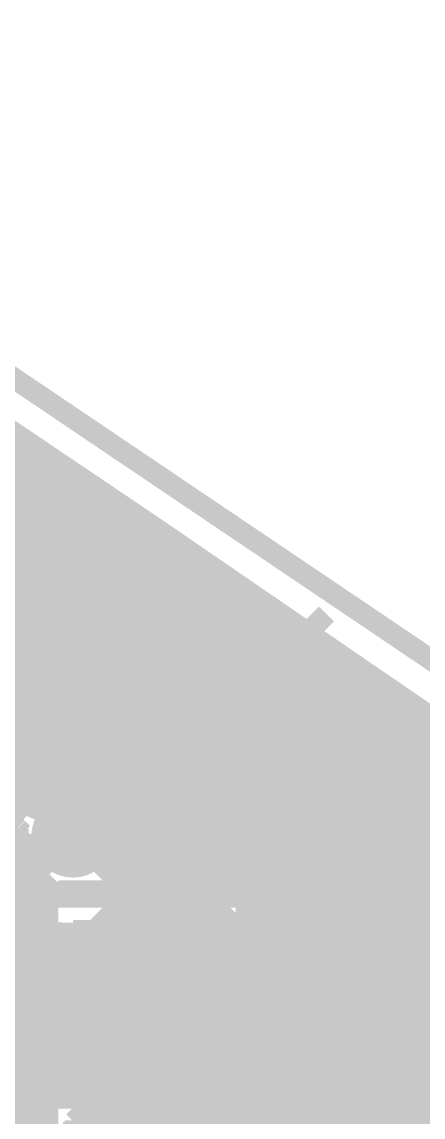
# Model space of a CAD drawing. Extents: x -72 to 72, y -47 to 50.
# Drawn here: x 32.41 to 37.23, y 18.21 to 31.37 of the extents above; entities that cross this region are included whole.
import ezdxf

# ---------------------------------------------------------------- set-up
doc = ezdxf.new("R2010")
doc.units = 0
doc.header["$MEASUREMENT"] = 0
doc.layers.get('0').update_dxf_attribs({"linetype": 'CONTINUOUS'})
for name, color, linetype in [('22-303-0_BOT', 7, 'CONTINUOUS'), ('22-303-0_DRD', 7, 'CONTINUOUS'), ('22-303-0_GND', 6, 'CONTINUOUS'), ('22-303-0_IN1', 4, 'CONTINUOUS'), ('22-303-0_IN2', 3, 'CONTINUOUS'), ('22-303-0_PWR', 5, 'CONTINUOUS'), ('22-303-0_SMB', 10, 'CONTINUOUS'), ('22-303-0_SPB', 9, 'CONTINUOUS'), ('22-303-0_SSB', 11, 'CONTINUOUS'), ('22-303-0_SST', 13, 'CONTINUOUS'), ('22-303-0_TOP', 8, 'CONTINUOUS'), ('THRUHOLE_TAP', 7, 'CONTINUOUS')]:
    doc.layers.add(name, color=color, linetype=linetype)

# ---------------------------------------------------------------- blocks, each defined once
blk = doc.blocks.new('RECTANGLE_2')
blk.add_solid([(0.63627, 0.51308), (0.63627, -0.51308), (-0.63627, 0.51308), (-0.63627, -0.51308)])
blk = doc.blocks.new('ROUND_44')
at = {"const_width": 0.29972}
blk.add_lwpolyline([(-0.14986, 0, 1), (0.14986, 0, 1)], format="xyb", close=True, dxfattribs=at)
blk = doc.blocks.new('ROUND_48')
at = {"const_width": 0.29972}
blk.add_lwpolyline([(-0.14986, 0, 1), (0.14986, 0, 1)], format="xyb", close=True, dxfattribs=at)
blk = doc.blocks.new('RECTANGLE_57')
blk.add_solid([(0.635, 0.508), (0.635, -0.508), (-0.635, 0.508), (-0.635, -0.508)])
blk = doc.blocks.new('ROUND_82')
at = {"const_width": 0.50038}
blk.add_lwpolyline([(-0.25019, 0, 1), (0.25019, 0, 1)], format="xyb", close=True, dxfattribs=at)
blk = doc.blocks.new('ROUND_83')
at = {"const_width": 0.50038}
blk.add_lwpolyline([(-0.25019, 0, 1), (0.25019, 0, 1)], format="xyb", close=True, dxfattribs=at)
blk = doc.blocks.new('ROUND_53')
at = {"const_width": 0.29972}
blk.add_lwpolyline([(-0.14986, 0, 1), (0.14986, 0, 1)], format="xyb", close=True, dxfattribs=at)
blk = doc.blocks.new('ROUND_95')
at = {"const_width": 0.10033}
blk.add_lwpolyline([(-0.050164, 0, 1), (0.050164, 0, 1)], format="xyb", close=True, dxfattribs=at)

msp = doc.modelspace()

# ---------------------------------------------------------------- linework, layer by layer
at = {"layer": '22-303-0_BOT'}
for points, const_width in [([(33.02, 21.59), (32.639, 21.971), (32.639, 24.257), (27.94, 28.956), (24.003, 28.956)], 0.2032), ([(33.274, 25.527), (33.274, 23.114)], 0.254), ([(33.274, 25.527), (36.957, 23.114), (36.957, 21.463), (34.925, 21.463)], 0.254), ([(33.39084, 25.4508), (33.274, 25.4508)], 0.254), ([(33.3756, 25.46096), (33.3756, 23.0124)], 0.254), ([(33.6042, 25.3111), (33.6042, 22.7838)], 0.254), ([(33.73882, 25.2222), (33.274, 25.2222)], 0.254), ([(33.8328, 25.16124), (33.8328, 22.5552)], 0.254), ([(34.0868, 24.9936), (33.274, 24.9936)], 0.254), ([(34.0614, 25.01138), (34.0614, 22.3266)], 0.254), ([(34.43732, 24.765), (33.274, 24.765)], 0.254), ([(34.29, 24.86152), (34.29, 22.098)], 0.254), ([(34.5186, 24.71166), (34.5186, 21.8694)], 0.254), ([(34.7853, 24.5364), (33.274, 24.5364)], 0.254), ([(34.7472, 24.5618), (34.7472, 21.6408)], 0.254), ([(34.9758, 24.41194), (34.9758, 21.463)], 0.254), ([(35.13328, 24.3078), (33.274, 24.3078)], 0.254), ([(35.2044, 24.26208), (35.2044, 21.463)], 0.254), ([(35.433, 24.11222), (35.433, 21.463)], 0.254), ([(35.4838, 24.0792), (33.274, 24.0792)], 0.254), ([(35.6616, 23.96236), (35.6616, 21.463)], 0.254), ([(35.83178, 23.8506), (33.274, 23.8506)], 0.254), ([(35.8902, 23.8125), (35.8902, 21.463)], 0.254), ([(36.1823, 23.622), (33.274, 23.622)], 0.254), ([(36.1188, 23.66264), (36.1188, 21.463)], 0.254), ([(36.3474, 23.51278), (36.3474, 21.463)], 0.254), ([(36.53028, 23.3934), (33.274, 23.3934)], 0.254), ([(36.576, 23.36292), (36.576, 21.463)], 0.254), ([(36.8046, 23.21306), (36.8046, 21.463)], 0.254), ([(36.87826, 23.1648), (33.274, 23.1648)], 0.254), ([(33.274, 23.114), (34.925, 21.463)], 0.254), ([(36.957, 22.9362), (33.4518, 22.9362)], 0.254), ([(36.957, 22.7076), (33.6804, 22.7076)], 0.254), ([(36.957, 22.479), (33.909, 22.479)], 0.254), ([(36.957, 22.2504), (34.1376, 22.2504)], 0.254), ([(43.688, 11.557), (42.291, 11.557), (42.164, 11.684), (42.164, 17.653), (38.862, 20.955), (32.893, 20.955), (32.385, 20.447), (30.861, 20.447), (29.083, 22.225), (28.194, 22.225), (27.686, 21.717), (27.686, 20.32), (27.24404, 19.87804), (27.24404, 15.48892)], 0.2032), ([(36.957, 22.0218), (34.3662, 22.0218)], 0.254), ([(36.957, 21.7932), (34.5948, 21.7932)], 0.254), ([(32.35452, 21.6789), (32.41548, 21.61794)], 0.254), ([(32.3596, 21.67636), (32.3596, 20.99564)], 0.254), ([(32.41548, 21.61794), (32.41484, 21.59)], 0.254), ([(32.41548, 21.5646), (31.21152, 21.5646)], 0.254), ([(36.957, 21.5646), (34.8234, 21.5646)], 0.254), ([(32.47136, 21.336), (31.15564, 21.336)], 0.254), ([(32.47136, 21.1074), (30.97022, 21.1074)], 0.254), ([(32.56026, 21.1963), (32.21736, 20.8534)], 0.254), ([(34.59734, 20.5486), (34.59734, 19.4564)], 0.254), ([(36.46678, 20.5486), (34.59734, 20.5486)], 0.254), ([(34.6456, 20.5486), (34.6456, 19.4564)], 0.254), ([(34.8742, 20.5486), (34.8742, 19.8628)], 0.254), ([(35.1028, 20.5486), (35.1028, 19.8628)], 0.254), ([(35.3314, 20.5486), (35.3314, 19.8628)], 0.254), ([(35.56, 20.5486), (35.56, 19.8628)], 0.254), ([(35.7886, 20.5486), (35.7886, 19.8628)], 0.254), ([(36.0172, 20.5486), (36.0172, 19.8628)], 0.254), ([(36.2458, 20.5486), (36.2458, 20.22094)], 0.254), ([(36.33978, 20.4216), (34.59734, 20.4216)], 0.254), ([(32.71266, 20.20062), (32.67202, 20.15998)], 0.254), ([(32.71266, 20.20062), (32.71266, 19.4564)], 0.254), ([(36.23818, 20.193), (34.59734, 20.193)], 0.254), ([(31.75, 19.7612), (32.7152, 19.7612), (33.02, 20.066), (33.655, 20.066)], 0.2032), ([(32.5374, 20.07108), (32.5374, 19.4564)], 0.254), ([(32.5882, 20.09394), (32.5882, 19.4564)], 0.254), ([(32.71266, 20.066), (33.655, 20.066)], 0.254), ([(34.59734, 20.066), (33.655, 20.066)], 0.254), ([(36.83, 20.066), (37.973, 20.066)], 0.2032), ([(32.71266, 19.9644), (32.5374, 19.9644)], 0.254), ([(36.2331, 19.9644), (34.59734, 19.9644)], 0.254), ([(36.2458, 19.91106), (36.2458, 19.8628)], 0.254), ([(32.5374, 19.7612), (31.75, 19.7612)], 0.254), ([(34.7472, 19.8628), (34.7472, 19.4564)], 0.254), ([(36.26104, 19.8628), (34.7472, 19.8628)], 0.254), ([(32.71266, 19.7358), (32.5374, 19.7358)], 0.254), ([(34.7472, 19.7358), (34.59734, 19.7358)], 0.254), ([(32.71266, 19.5072), (32.5374, 19.5072)], 0.254), ([(34.7472, 19.5072), (34.59734, 19.5072)], 0.254), ([(36.6268, 19.49704), (36.6268, 18.2372)], 0.254), ([(37.0332, 19.49704), (37.0332, 19.2532)], 0.254), ([(32.71266, 19.4564), (32.5374, 19.4564)], 0.254), ([(34.7472, 19.4564), (34.59734, 19.4564)], 0.254), ([(36.703, 19.47418), (36.703, 15.57782)], 0.254), ([(36.9316, 19.4691), (36.9316, 15.66164)], 0.254), ([(37.0332, 19.2786), (36.6268, 19.2786)], 0.254), ([(38.71976, 19.2532), (37.0332, 19.2532)], 0.254), ([(37.1602, 19.2532), (37.1602, 18.8468)], 0.254), ([(35.687, 19.05), (31.115, 19.05), (30.988, 18.923), (30.988, 16.256), (31.75, 15.494), (31.75, 14.87424)], 0.2032), ([(38.56736, 19.05), (36.6268, 19.05)], 0.254), ([(37.0332, 18.8468), (37.0332, 17.2212)], 0.254), ([(38.51402, 18.8468), (37.0332, 18.8468)], 0.254), ([(37.0332, 18.8214), (36.6268, 18.8214)], 0.254), ([(34.7472, 18.6436), (34.59734, 18.6436)], 0.254), ([(34.59734, 18.6436), (34.59734, 17.21612)], 0.254), ([(34.7472, 18.5928), (34.59734, 18.5928)], 0.254), ([(34.6456, 18.6436), (34.6456, 16.48968)], 0.254), ([(34.7472, 18.6436), (34.7472, 18.2372)], 0.254), ([(37.0332, 18.5928), (36.6268, 18.5928)], 0.254), ([(34.7472, 18.3642), (34.59734, 18.3642)], 0.254), ([(37.0332, 18.3642), (36.6268, 18.3642)], 0.254), ([(36.6268, 18.2372), (34.7472, 18.2372)], 0.254), ([(34.8742, 18.2372), (34.8742, 16.15694)], 0.254), ([(35.1028, 18.2372), (35.1028, 15.4178)], 0.254), ([(35.3314, 18.2372), (35.3314, 15.4178)], 0.254), ([(35.56, 18.2372), (35.56, 15.4178)], 0.254), ([(35.7886, 18.2372), (35.7886, 15.4178)], 0.254), ([(36.0172, 18.2372), (36.0172, 15.4178)], 0.254), ([(36.2458, 18.2372), (36.2458, 15.4178)], 0.254), ([(36.4744, 18.2372), (36.4744, 15.47368)], 0.254), ([(37.0332, 18.1356), (34.59734, 18.1356)], 0.254)]:
    msp.add_lwpolyline(points, dxfattribs=dict(at, const_width=const_width))
at = {"layer": '22-303-0_BOT', "const_width": 0.254}
for points in [[(32.2326, 21.971, 0.1989124), (32.35163, 21.68363)], [(32.2326, 21.971, 0.1989124), (32.35163, 21.68363)], [(32.41548, 21.59, 0.1789165), (32.56083, 21.19679)], [(36.46678, 20.5486, 0.2356241), (36.22599, 20.066)], [(32.5374, 20.07108, 0.1003946), (32.67183, 20.16017)], [(32.5374, 20.07108, 0.1003946), (32.67183, 20.16017)], [(36.22548, 20.066, 0.0859673), (36.2607, 19.86268)], [(36.6268, 19.49704, 0.0859668), (36.83, 19.46184)], [(36.83, 19.46148, 0.0859665), (37.03332, 19.4967)]]:
    msp.add_lwpolyline(points, format="xyb", dxfattribs=at)
at = {"layer": '22-303-0_DRD', "const_width": 0.254}
for points in [[(24.88184, 32.10052), (45.28058, 18.34134)], [(34.798, 24.638), (33.528, 23.368)], [(34.798, 23.368), (33.528, 24.638)], [(34.798, 24.638), (33.528, 23.368)], [(34.798, 23.368), (33.528, 24.638)], [(34.798, 24.638), (33.528, 23.368)], [(34.798, 23.368), (33.528, 24.638)], [(34.798, 24.638), (33.528, 23.368)], [(34.798, 23.368), (33.528, 24.638)], [(36.068, 24.257), (34.798, 22.987)], [(36.068, 22.987), (34.798, 24.257)], [(35.179, 23.876), (33.909, 22.606)], [(35.179, 22.606), (33.909, 23.876)], [(34.417, 23.622), (33.147, 22.352)], [(34.417, 22.352), (33.147, 23.622)], [(36.068, 23.241), (34.798, 21.971)], [(36.068, 21.971), (34.798, 23.241)], [(37.084, 23.241), (35.814, 21.971)], [(37.084, 21.971), (35.814, 23.241)], [(35.179, 22.987), (33.909, 21.717)], [(35.179, 21.717), (33.909, 22.987)], [(36.068, 22.352), (34.798, 21.082)], [(36.068, 21.082), (34.798, 22.352)], [(37.084, 22.352), (35.814, 21.082)], [(37.084, 21.082), (35.814, 22.352)], [(33.655, 22.225), (32.385, 20.955)], [(33.655, 20.955), (32.385, 22.225)], [(37.465, 20.701), (36.195, 19.431)], [(37.465, 19.431), (36.195, 20.701)]]:
    msp.add_lwpolyline(points, dxfattribs=at)
at = {"layer": '22-303-0_GND', "const_width": 0.254}
msp.add_lwpolyline([(24.88184, 32.10052), (45.28058, 18.34134)], dxfattribs=at)
at = {"layer": '22-303-0_IN1'}
for points, const_width in [([(34.163, 24.003), (31.877, 25.654), (22.86, 32.004), (22.86, 37.211), (20.447, 39.624), (17.653, 39.624), (13.081, 44.196), (10.16, 44.196)], 1.27), ([(28.575, 28.956), (34.036, 25.273)], 0.254), ([(32.34182, 26.416), (28.65882, 26.416)], 0.254), ([(32.4612, 26.33472), (32.4612, 22.86)], 0.254), ([(32.67964, 26.1874), (28.55468, 26.1874)], 0.254), ([(32.6898, 26.17978), (32.6898, 22.86)], 0.254), ([(33.01746, 25.9588), (28.55214, 25.9588)], 0.254), ([(32.9184, 26.02738), (32.9184, 22.86)], 0.254), ([(33.147, 25.87244), (33.147, 22.86)], 0.254), ([(33.35782, 25.7302), (28.82646, 25.7302)], 0.254), ([(33.3756, 25.7175), (33.3756, 22.7584)], 0.254), ([(33.6042, 25.56256), (33.6042, 22.5298)], 0.254), ([(33.69564, 25.5016), (28.91536, 25.5016)], 0.254), ([(33.8328, 25.41016), (33.8328, 22.3012)], 0.254), ([(34.036, 25.273), (28.91282, 25.273)], 0.254), ([(34.036, 25.273), (45.339, 17.526)], 0.254), ([(34.0614, 25.25522), (34.0614, 22.0726)], 0.254), ([(34.36874, 25.0444), (28.80868, 25.0444)], 0.254), ([(34.29, 25.09774), (34.29, 21.844)], 0.254), ([(34.5186, 24.9428), (34.5186, 21.6154)], 0.254), ([(34.70148, 24.8158), (28.47594, 24.8158)], 0.254), ([(34.7472, 24.78532), (34.7472, 21.3868)], 0.254), ([(34.9758, 24.62784), (34.9758, 21.1582)], 0.254), ([(35.03676, 24.5872), (27.23896, 24.5872)], 0.254), ([(34.163, 24.003), (41.783, 18.796), (43.561, 17.018), (60.452, 17.018), (60.79236, 16.6878), (60.79236, 15.19936)], 1.27), ([(34.163, 24.003), (41.783, 18.796), (43.561, 17.018), (60.452, 17.018), (60.79236, 16.6878), (60.79236, 15.19936)], 1.27), ([(35.3695, 24.3586), (27.27452, 24.3586)], 0.254), ([(35.2044, 24.4729), (35.2044, 20.9296)], 0.254), ([(35.433, 24.31542), (35.433, 20.828)], 0.254), ([(35.70224, 24.13), (27.49804, 24.13)], 0.254), ([(35.6616, 24.15794), (35.6616, 20.828)], 0.254), ([(35.8902, 24.00046), (35.8902, 20.828)], 0.254), ([(36.03752, 23.9014), (29.24048, 23.9014)], 0.254), ([(36.1188, 23.84552), (36.1188, 20.828)], 0.254), ([(36.37026, 23.6728), (29.4767, 23.6728)], 0.254), ([(36.3474, 23.68804), (36.3474, 20.828)], 0.254), ([(36.703, 23.4442), (30.12694, 23.4442)], 0.254), ([(36.576, 23.53056), (36.576, 20.828)], 0.254), ([(36.8046, 23.37562), (36.8046, 20.828)], 0.254), ([(37.03828, 23.2156), (30.45968, 23.2156)], 0.254), ([(37.0332, 23.21814), (37.0332, 20.828)], 0.254), ([(37.2618, 23.06066), (37.2618, 20.70608)], 0.254), ([(37.37102, 22.987), (30.56382, 22.987)], 0.254), ([(33.274, 22.86), (30.57652, 22.86)], 0.254), ([(33.274, 22.86), (35.306, 20.828)], 0.254), ([(37.70376, 22.7584), (33.3756, 22.7584)], 0.254), ([(38.03904, 22.5298), (33.6042, 22.5298)], 0.254), ([(38.37178, 22.3012), (33.8328, 22.3012)], 0.254), ([(29.083, 11.303), (29.083, 20.955), (30.353, 22.225), (33.274, 22.225), (35.433, 20.066), (36.83, 20.066)], 0.2032), ([(38.70452, 22.0726), (34.0614, 22.0726)], 0.254), ([(39.0398, 21.844), (34.29, 21.844)], 0.254), ([(39.37254, 21.6154), (34.5186, 21.6154)], 0.254), ([(33.782, 14.986), (32.512, 16.256), (32.512, 21.082), (33.02, 21.59)], 0.2032), ([(39.70528, 21.3868), (34.7472, 21.3868)], 0.254), ([(40.03802, 21.1582), (34.9758, 21.1582)], 0.254), ([(40.3733, 20.9296), (35.2044, 20.9296)], 0.254), ([(37.084, 20.828), (35.306, 20.828)], 0.254), ([(37.084, 20.828), (39.16172, 19.39798)], 0.254), ([(40.70604, 20.701), (37.26942, 20.701)], 0.254)]:
    msp.add_lwpolyline(points, dxfattribs=dict(at, const_width=const_width))
at = {"layer": '22-303-0_IN2'}
for points, const_width in [([(23.114, 31.75), (33.89122, 24.54402)], 0.254), ([(32.3596, 25.56764), (32.3596, 21.93544)], 0.254), ([(32.53486, 25.4508), (28.92298, 25.4508)], 0.254), ([(32.5882, 25.41524), (32.5882, 22.01164)], 0.254), ([(32.87776, 25.2222), (28.89758, 25.2222)], 0.254), ([(32.8168, 25.26284), (32.8168, 22.15896)], 0.254), ([(33.0454, 25.11044), (33.0454, 22.19452)], 0.254), ([(33.21812, 24.9936), (28.76804, 24.9936)], 0.254), ([(33.274, 24.95804), (33.274, 23.31466)], 0.254), ([(33.56102, 24.765), (27.1399, 24.765)], 0.254), ([(33.5026, 24.8031), (33.5026, 23.52294)], 0.254), ([(33.7312, 24.6507), (33.7312, 24.42464)], 0.254), ([(33.87852, 24.5364), (27.2542, 24.5364)], 0.254), ([(33.63976, 24.3078), (27.26944, 24.3078)], 0.254), ([(33.56356, 24.0792), (27.1907, 24.0792)], 0.254), ([(33.5788, 23.8506), (26.95448, 23.8506)], 0.254), ([(33.6931, 23.622), (24.5364, 23.622)], 0.254), ([(33.33496, 23.3934), (30.25648, 23.3934)], 0.254), ([(33.20288, 23.1648), (31.13024, 23.1648)], 0.254), ([(31.1531, 23.14194), (32.46374, 21.82876)], 0.254), ([(33.18002, 22.9362), (31.35884, 22.9362)], 0.254), ([(29.972, 22.86), (30.861, 22.86), (32.893, 20.828), (37.084, 20.828), (39.116, 18.796)], 0.2032), ([(33.24606, 22.7076), (31.58744, 22.7076)], 0.254), ([(33.274, 22.65934), (33.274, 22.13864)], 0.254), ([(30.69336, 22.4536), (32.60598, 20.54098)], 0.254), ([(33.45434, 22.479), (31.81604, 22.479)], 0.254), ([(33.5026, 22.45106), (33.5026, 21.95322)], 0.254), ([(33.7312, 22.38502), (33.7312, 21.2344)], 0.254), ([(33.94202, 22.4028), (33.93988, 22.352)], 0.254), ([(37.03066, 22.44344), (45.339, 16.891)], 0.254), ([(33.9471, 22.2504), (32.04464, 22.2504)], 0.254), ([(37.32276, 22.2504), (36.93668, 22.2504)], 0.254), ([(37.1602, 22.35962), (37.1602, 21.22678)], 0.254), ([(33.9598, 22.19706), (33.9598, 21.2344)], 0.254), ([(36.9316, 22.24278), (36.9316, 22.08022)], 0.254), ([(32.59582, 22.0218), (32.27324, 22.0218)], 0.254), ([(34.036, 22.0218), (33.44164, 22.0218)], 0.254), ([(37.66312, 22.0218), (36.9697, 22.0218)], 0.254), ([(34.1884, 21.86178), (34.1884, 21.2344)], 0.254), ([(34.31286, 21.7932), (33.58896, 21.7932)], 0.254), ([(34.417, 21.76018), (34.417, 21.2344)], 0.254), ([(34.6456, 21.7551), (34.6456, 21.2344)], 0.254), ([(34.83356, 21.7932), (34.77514, 21.7932)], 0.254), ([(38.00602, 21.7932), (37.04844, 21.7932)], 0.254), ([(34.8488, 21.5646), (33.62452, 21.5646)], 0.254), ([(34.8742, 21.48586), (34.8742, 21.2344)], 0.254), ([(38.34892, 21.5646), (37.0332, 21.5646)], 0.254), ([(34.9631, 21.336), (33.56864, 21.336)], 0.254), ([(38.68928, 21.336), (36.9189, 21.336)], 0.254), ([(36.9316, 21.35378), (36.9316, 21.2344)], 0.254), ([(35.06978, 21.2344), (33.50768, 21.2344)], 0.254), ([(37.084, 21.2344), (36.81222, 21.2344)], 0.254), ([(32.3596, 20.78736), (32.3596, 18.4404)], 0.254), ([(32.49676, 20.6502), (28.92298, 20.6502)], 0.254), ([(32.5882, 20.55876), (32.5882, 18.4404)], 0.254), ([(32.893, 20.4216), (28.85694, 20.4216)], 0.254), ([(32.8168, 20.42922), (32.8168, 18.4404)], 0.254), ([(36.33978, 20.4216), (32.893, 20.4216)], 0.254), ([(33.0454, 20.4216), (33.0454, 18.4404)], 0.254), ([(33.274, 20.4216), (33.274, 18.4404)], 0.254), ([(33.5026, 20.4216), (33.5026, 18.4404)], 0.254), ([(33.7312, 20.4216), (33.7312, 18.4404)], 0.254), ([(33.9598, 20.4216), (33.9598, 18.4404)], 0.254), ([(34.1884, 20.4216), (34.1884, 18.4404)], 0.254), ([(34.417, 20.4216), (34.417, 18.4404)], 0.254), ([(34.6456, 20.4216), (34.6456, 18.4404)], 0.254), ([(34.8742, 20.4216), (34.8742, 18.4404)], 0.254), ([(35.1028, 20.4216), (35.1028, 18.4404)], 0.254), ([(35.3314, 20.4216), (35.3314, 18.4404)], 0.254), ([(35.56, 20.4216), (35.56, 18.4404)], 0.254), ([(35.7886, 20.4216), (35.7886, 18.4404)], 0.254), ([(36.0172, 20.4216), (36.0172, 18.4404)], 0.254), ([(36.2458, 20.4216), (36.2458, 20.22094)], 0.254), ([(36.23818, 20.193), (28.64866, 20.193)], 0.254), ([(36.2331, 19.9644), (26.38044, 19.9644)], 0.254), ([(36.2458, 19.91106), (36.2458, 18.4404)], 0.254), ([(36.322, 19.7358), (26.15184, 19.7358)], 0.254), ([(37.60216, 19.7358), (37.33546, 19.7358)], 0.254), ([(36.59886, 19.5072), (25.92324, 19.5072)], 0.254), ([(36.4744, 19.57578), (36.4744, 18.4404)], 0.254), ([(37.83076, 19.5072), (37.06114, 19.5072)], 0.254), ([(37.1602, 19.558), (37.1602, 18.4404)], 0.254), ([(36.703, 19.47418), (36.703, 18.4404)], 0.254), ([(36.9316, 19.4691), (36.9316, 18.4404)], 0.254), ([(38.05936, 19.2786), (14.1224, 19.2786)], 0.254), ([(38.28796, 19.05), (14.1224, 19.05)], 0.254), ([(38.51148, 18.8214), (14.1224, 18.8214)], 0.254), ([(38.54704, 18.5928), (14.1224, 18.5928)], 0.254), ([(38.62578, 18.4404), (14.1224, 18.4404)], 0.254)]:
    msp.add_lwpolyline(points, dxfattribs=dict(at, const_width=const_width))
at = {"layer": '22-303-0_IN2', "const_width": 0.254}
for points in [[(33.89122, 24.54402, 0.2835734), (33.55848, 24.003)], [(33.55848, 24.003, 0.1911913), (33.72301, 23.58844)], [(33.72358, 23.58898, 0.3861543), (33.17748, 22.987)], [(33.17748, 22.987, 0.4142136), (33.782, 22.38248)], [(33.782, 22.38248, 0.0669378), (33.9417, 22.40395)], [(36.85794, 22.1615, 0.139524), (37.03071, 22.44343)], [(33.93948, 22.352, 0.4142136), (34.544, 21.74748)], [(33.02, 22.19452, 0.2998715), (32.46374, 21.82876)], [(33.62452, 21.59, 0.4142136), (33.02, 22.19452)], [(37.05352, 21.717, 0.2097575), (36.85829, 22.16188)], [(34.544, 21.74748, 0.127872), (34.83844, 21.82403)], [(34.83864, 21.82368, 0.0444282), (34.82914, 21.717)], [(34.82848, 21.717, 0.2356239), (35.06947, 21.23399)], [(36.81222, 21.2344, 0.2356241), (37.05301, 21.717)], [(33.50768, 21.2344, 0.1588241), (33.62356, 21.59)], [(37.37102, 21.11502, 0.1989124), (37.084, 21.23391)], [(32.60598, 20.54098, 0.1989124), (32.893, 20.42209)], [(36.33978, 20.4216, 0.1581908), (36.22439, 20.066)], [(36.22548, 20.066, 0.4142136), (36.83, 19.46148)], [(36.83, 19.46148, 0.3450066), (37.41674, 19.92122)]]:
    msp.add_lwpolyline(points, format="xyb", dxfattribs=at)
at = {"layer": '22-303-0_PWR', "const_width": 0.254}
msp.add_lwpolyline([(24.88184, 32.10052), (45.28058, 18.34134)], dxfattribs=at)
at = {"layer": '22-303-0_SSB', "const_width": 0.1524}
for points in [[(33.37052, 23.51786), (33.37052, 23.04542), (34.04616, 23.28164), (34.04616, 23.40102), (33.03016, 23.40102)], [(35.15614, 22.987), (34.98596, 23.04542), (34.98596, 23.40102), (35.15614, 23.45944), (35.49396, 23.45944), (35.66414, 23.3426), (35.66414, 22.987), (36.00196, 22.987), (36.00196, 23.45944)], [(33.37052, 22.67966), (33.37052, 22.20722), (34.04616, 22.44344), (34.04616, 22.56282), (33.03016, 22.56282)], [(34.98596, 22.62124), (34.98596, 22.38502)], [(34.98596, 22.5044), (36.00196, 22.5044), (35.83178, 22.38502)], [(33.20034, 21.84146), (33.03016, 21.78304), (33.03016, 21.42744), (33.20034, 21.36902), (33.87852, 21.36902), (34.04616, 21.42744), (34.04616, 21.78304), (33.87852, 21.84146)], [(35.32378, 21.6662), (34.98596, 21.90242)], [(35.15614, 21.42744), (34.98596, 21.4884), (34.98596, 21.72462), (35.15614, 21.78304), (35.32378, 21.90242), (35.83178, 21.90242), (36.00196, 21.844), (36.00196, 21.4884), (35.83178, 21.42744), (35.15614, 21.42744)], [(39.116, 21.082), (39.116, 17.018), (34.544, 17.018), (34.544, 18.796), (34.798, 19.05), (34.544, 19.304), (34.544, 21.082), (39.116, 21.082)], [(34.544, 20.828), (34.544, 17.272), (32.766, 17.272), (32.766, 20.828), (34.544, 20.828)], [(30.9245, 17.5895), (30.9245, 20.5105), (32.5628, 20.5105), (32.5628, 17.5895), (30.9245, 17.5895)]]:
    msp.add_lwpolyline(points, dxfattribs=at)
at = {"layer": '22-303-0_SST', "const_width": 0.1524}
for points in [[(31.115, 24.003), (32.385, 24.003), (32.639, 23.749), (32.639, 20.447), (30.861, 20.447), (30.861, 23.749), (31.115, 24.003)], [(30.861, 22.479), (32.639, 22.479)]]:
    msp.add_lwpolyline(points, dxfattribs=at)
at = {"layer": '22-303-0_TOP'}
for points, const_width in [([(23.114, 31.75), (32.8422, 25.24506)], 0.254), ([(32.3596, 25.56764), (32.3596, 24.05888)], 0.254), ([(32.53486, 25.4508), (28.92298, 25.4508)], 0.254), ([(32.5882, 25.41524), (32.5882, 24.05888)], 0.254), ([(33.274, 25.527), (36.957, 23.114)], 0.254), ([(33.274, 25.527), (33.274, 23.114), (35.179, 21.209)], 0.254), ([(33.42894, 25.4254), (33.274, 25.4254)], 0.254), ([(33.3756, 25.46096), (33.3756, 23.0124)], 0.254), ([(33.6042, 25.3111), (33.6042, 22.7838)], 0.254), ([(32.8422, 25.2222), (28.89758, 25.2222)], 0.254), ([(32.8168, 25.26284), (32.8168, 22.15896)], 0.254), ([(32.8422, 25.24506), (32.8422, 23.114)], 0.254), ([(33.77692, 25.1968), (33.274, 25.1968)], 0.254), ([(33.8328, 25.16124), (33.8328, 22.5552)], 0.254), ([(32.8422, 24.9936), (28.76804, 24.9936)], 0.254), ([(34.12744, 24.9682), (33.274, 24.9682)], 0.254), ([(34.0614, 25.01138), (34.0614, 22.3266)], 0.254), ([(32.8422, 24.765), (27.8384, 24.765)], 0.254), ([(34.29, 24.86152), (34.29, 22.098)], 0.254), ([(34.47542, 24.7396), (33.274, 24.7396)], 0.254), ([(34.5186, 24.71166), (34.5186, 21.8694)], 0.254), ([(21.54936, 3.13436), (21.59, 3.13436), (21.59, 3.175), (23.495, 5.08), (23.495, 17.78), (24.384, 18.669), (32.08782, 18.669), (32.08782, 18.542), (32.08782, 15.24), (32.08782, 18.542), (34.163, 20.61718), (34.163, 24.003)], 1.27), ([(32.8422, 24.5364), (27.8384, 24.5364)], 0.254), ([(32.08782, 15.24), (32.08782, 18.542), (34.163, 20.61718), (34.163, 24.003)], 1.27), ([(32.08782, 15.24), (32.08782, 18.542), (34.163, 20.61718), (34.163, 24.003)], 1.27), ([(32.08782, 15.24), (32.08782, 18.542), (34.163, 20.61718), (34.163, 24.003)], 1.27), ([(34.8234, 24.511), (33.274, 24.511)], 0.254), ([(34.7472, 24.5618), (34.7472, 21.6408)], 0.254), ([(34.9758, 24.41194), (34.9758, 21.4122)], 0.254), ([(32.8422, 24.3078), (27.8384, 24.3078)], 0.254), ([(35.17392, 24.2824), (33.274, 24.2824)], 0.254), ([(35.2044, 24.26208), (35.2044, 21.209)], 0.254), ([(35.433, 24.11222), (35.433, 21.209)], 0.254), ([(32.8422, 24.0792), (27.8384, 24.0792)], 0.254), ([(32.69234, 24.05888), (30.80766, 24.05888)], 0.254), ([(32.69234, 24.05888), (32.69234, 22.42312)], 0.254), ([(35.5219, 24.0538), (33.274, 24.0538)], 0.254), ([(35.6616, 23.96236), (35.6616, 21.209)], 0.254), ([(32.8422, 23.8506), (32.69234, 23.8506)], 0.254), ([(35.86988, 23.8252), (33.274, 23.8252)], 0.254), ([(35.8902, 23.8125), (35.8902, 21.209)], 0.254), ([(32.8422, 23.622), (32.69234, 23.622)], 0.254), ([(36.2204, 23.5966), (33.274, 23.5966)], 0.254), ([(36.1188, 23.66264), (36.1188, 21.209)], 0.254), ([(36.3474, 23.51278), (36.3474, 21.209)], 0.254), ([(32.8422, 23.3934), (32.69234, 23.3934)], 0.254), ([(36.56838, 23.368), (33.274, 23.368)], 0.254), ([(36.576, 23.36292), (36.576, 21.209)], 0.254), ([(36.8046, 23.21306), (36.8046, 21.209)], 0.254), ([(32.8422, 23.1648), (32.69234, 23.1648)], 0.254), ([(36.9189, 23.1394), (33.274, 23.1394)], 0.254), ([(36.957, 23.114), (36.957, 21.209)], 0.254), ([(32.8803, 22.9362), (32.69234, 22.9362)], 0.254), ([(36.957, 22.9108), (33.4772, 22.9108)], 0.254), ([(32.9692, 22.8092), (33.2232, 22.55266)], 0.254), ([(33.06826, 22.7076), (32.69234, 22.7076)], 0.254), ([(33.0454, 22.73046), (33.0454, 22.19452)], 0.254), ([(36.957, 22.6822), (33.7058, 22.6822)], 0.254), ([(33.2232, 22.55266), (33.2232, 22.15896)], 0.254), ([(33.2232, 22.55266), (33.2232, 22.15896)], 0.254), ([(33.2232, 22.55266), (33.2232, 22.15896)], 0.254), ([(33.2232, 22.55266), (33.2232, 22.15896)], 0.254), ([(32.69234, 22.42312), (30.80766, 22.42312)], 0.254), ([(32.3596, 22.42312), (32.3596, 22.02688)], 0.254), ([(32.5882, 22.42312), (32.5882, 22.02688)], 0.254), ([(33.2232, 22.479), (32.69234, 22.479)], 0.254), ([(36.957, 22.4536), (33.9344, 22.4536)], 0.254), ([(33.2232, 22.2504), (28.36164, 22.2504)], 0.254), ([(36.957, 22.225), (34.163, 22.225)], 0.254), ([(32.6009, 22.02688), (31.02356, 22.02688)], 0.254), ([(32.59582, 22.0218), (31.02864, 22.0218)], 0.254), ([(36.957, 21.9964), (34.3916, 21.9964)], 0.254), ([(36.957, 21.7678), (34.6202, 21.7678)], 0.254), ([(36.957, 21.5392), (34.8488, 21.5392)], 0.254), ([(36.957, 21.3106), (35.0774, 21.3106)], 0.254), ([(36.957, 21.209), (35.179, 21.209)], 0.254), ([(37.1602, 20.828), (37.1602, 20.57146)], 0.254), ([(39.37508, 20.8788), (37.23386, 20.8788)], 0.254), ([(35.1028, 20.78482), (35.1028, 20.61718)], 0.254), ([(36.957, 20.7772), (35.179, 20.7772)], 0.254), ([(35.3314, 20.7772), (35.3314, 16.4084)], 0.254), ([(35.56, 20.7772), (35.56, 16.4084)], 0.254), ([(35.7886, 20.7772), (35.7886, 16.4084)], 0.254), ([(36.0172, 20.7772), (36.0172, 16.4084)], 0.254), ([(36.2458, 20.7772), (36.2458, 20.22094)], 0.254), ([(36.4744, 20.7772), (36.4744, 20.55368)], 0.254), ([(36.703, 20.7772), (36.703, 20.65782)], 0.254), ([(36.9316, 20.7772), (36.9316, 20.66036)], 0.254), ([(36.67506, 20.6502), (35.1028, 20.6502)], 0.254), ([(35.1028, 20.61718), (35.1028, 16.4084)], 0.254), ([(39.71544, 20.6502), (36.98494, 20.6502)], 0.254), ([(36.33978, 20.4216), (35.08248, 20.4216)], 0.254), ([(40.05834, 20.4216), (37.31768, 20.4216)], 0.254), ([(36.23818, 20.193), (35.0012, 20.193)], 0.254), ([(34.82594, 19.9517), (33.02762, 18.15338)], 0.254), ([(34.82594, 19.9517), (33.02762, 18.15338)], 0.254), ([(34.82594, 19.9517), (33.02762, 18.15338)], 0.254), ([(34.82594, 19.9517), (33.02762, 18.15338)], 0.254), ([(36.2331, 19.9644), (34.83864, 19.9644)], 0.254), ([(34.8742, 20.0025), (34.8742, 16.4084)], 0.254), ([(36.2458, 19.91106), (36.2458, 16.4084)], 0.254), ([(34.6456, 19.77136), (34.6456, 16.48968)], 0.254), ([(36.322, 19.7358), (34.61004, 19.7358)], 0.254), ([(41.0845, 19.7358), (37.33546, 19.7358)], 0.254), ([(36.59886, 19.5072), (34.38144, 19.5072)], 0.254), ([(34.417, 19.54276), (34.417, 16.59382)], 0.254), ([(36.4744, 19.57578), (36.4744, 16.4084)], 0.254), ([(41.42486, 19.5072), (37.06114, 19.5072)], 0.254), ([(37.1602, 19.558), (37.1602, 16.11884)], 0.254), ([(36.703, 19.47418), (36.703, 16.4084)], 0.254), ([(36.9316, 19.4691), (36.9316, 16.33728)], 0.254), ([(38.75278, 19.2786), (34.15284, 19.2786)], 0.254), ([(34.1884, 19.31416), (34.1884, 16.59636)], 0.254), ([(38.56736, 19.05), (33.92424, 19.05)], 0.254), ([(33.9598, 19.08556), (33.9598, 16.50746)], 0.254), ([(33.7312, 18.85696), (33.7312, 16.23314)], 0.254), ([(38.51148, 18.8214), (33.69564, 18.8214)], 0.254), ([(38.54704, 18.5928), (33.46704, 18.5928)], 0.254), ([(33.5026, 18.62836), (33.5026, 15.52194)], 0.254), ([(38.69182, 18.3642), (33.23844, 18.3642)], 0.254), ([(33.274, 18.39976), (33.274, 15.31366)], 0.254), ([(33.0454, 18.17116), (33.0454, 14.7193)], 0.254), ([(33.02762, 18.15338), (33.02762, 15.24)], 0.254), ([(43.47718, 18.1356), (33.02762, 18.1356)], 0.254)]:
    msp.add_lwpolyline(points, dxfattribs=dict(at, const_width=const_width))
at = {"layer": '22-303-0_TOP', "const_width": 0.254}
for points in [[(32.8422, 23.114, 0.1989124), (32.96867, 22.80867)], [(33.02, 22.19452, 0.193521), (32.60151, 22.02625)], [(33.2232, 22.15896, 0.0859668), (33.02, 22.19416)], [(36.957, 20.7772, 0.4142136), (37.3888, 21.209)], [(35.1028, 20.78482, 0.0444655), (35.179, 20.77803)], [(36.83, 20.67052, 0.4142136), (36.22548, 20.066)], [(37.43452, 20.066, 0.4142136), (36.83, 20.67052)], [(34.82594, 19.9517, 0.1994093), (35.10234, 20.61718)], [(34.82594, 19.9517, 0.1994093), (35.10234, 20.61718)], [(36.22548, 20.066, 0.4142136), (36.83, 19.46148)], [(36.83, 19.46148, 0.4142136), (37.43452, 20.066)]]:
    msp.add_lwpolyline(points, format="xyb", dxfattribs=at)

# ---------------------------------------------------------------- block references
at = {"layer": '22-303-0_BOT'}
for name, p in [('ROUND_48', (34.163, 24.003)), ('ROUND_44', (35.433, 23.622)), ('ROUND_44', (34.544, 23.241)), ('ROUND_44', (33.782, 22.987)), ('ROUND_44', (35.433, 22.606)), ('ROUND_44', (36.449, 22.606)), ('ROUND_44', (34.544, 22.352)), ('ROUND_44', (35.433, 21.717)), ('ROUND_44', (36.449, 21.717)), ('ROUND_48', (33.02, 21.59)), ('RECTANGLE_2', (33.655, 20.066)), ('ROUND_48', (36.83, 20.066)), ('RECTANGLE_57', (35.687, 19.05)), ('RECTANGLE_2', (33.655, 18.034))]:
    msp.add_blockref(name, p, dxfattribs=at)
at = {"layer": '22-303-0_GND'}
for name, p in [('ROUND_82', (34.163, 24.003)), ('ROUND_82', (35.433, 23.622)), ('ROUND_82', (34.544, 23.241)), ('ROUND_82', (33.782, 22.987)), ('ROUND_82', (35.433, 22.606)), ('ROUND_82', (36.449, 22.606)), ('ROUND_82', (34.544, 22.352)), ('ROUND_82', (35.433, 21.717)), ('ROUND_82', (36.449, 21.717)), ('ROUND_83', (33.02, 21.59)), ('ROUND_83', (36.83, 20.066))]:
    msp.add_blockref(name, p, dxfattribs=at)
at = {"layer": '22-303-0_IN1'}
for name, p in [('ROUND_53', (34.163, 24.003)), ('ROUND_44', (35.433, 23.622)), ('ROUND_44', (34.544, 23.241)), ('ROUND_44', (33.782, 22.987)), ('ROUND_44', (35.433, 22.606)), ('ROUND_44', (36.449, 22.606)), ('ROUND_44', (34.544, 22.352)), ('ROUND_44', (35.433, 21.717)), ('ROUND_44', (36.449, 21.717)), ('ROUND_48', (33.02, 21.59)), ('ROUND_48', (36.83, 20.066))]:
    msp.add_blockref(name, p, dxfattribs=at)
at = {"layer": '22-303-0_IN2'}
for name, p in [('ROUND_53', (34.163, 24.003)), ('ROUND_44', (35.433, 23.622)), ('ROUND_44', (34.544, 23.241)), ('ROUND_44', (33.782, 22.987)), ('ROUND_44', (35.433, 22.606)), ('ROUND_44', (36.449, 22.606)), ('ROUND_44', (34.544, 22.352)), ('ROUND_44', (35.433, 21.717)), ('ROUND_44', (36.449, 21.717)), ('ROUND_48', (33.02, 21.59)), ('ROUND_48', (36.83, 20.066))]:
    msp.add_blockref(name, p, dxfattribs=at)
at = {"layer": '22-303-0_PWR'}
for name, p in [('ROUND_82', (34.163, 24.003)), ('ROUND_82', (35.433, 23.622)), ('ROUND_82', (34.544, 23.241)), ('ROUND_82', (33.782, 22.987)), ('ROUND_82', (35.433, 22.606)), ('ROUND_82', (36.449, 22.606)), ('ROUND_82', (34.544, 22.352)), ('ROUND_82', (35.433, 21.717)), ('ROUND_82', (36.449, 21.717)), ('ROUND_83', (33.02, 21.59)), ('ROUND_83', (36.83, 20.066))]:
    msp.add_blockref(name, p, dxfattribs=at)
at = {"layer": '22-303-0_SMB'}
for name, p in [('RECTANGLE_2', (33.655, 20.066)), ('RECTANGLE_57', (35.687, 19.05)), ('RECTANGLE_2', (33.655, 18.034))]:
    msp.add_blockref(name, p, dxfattribs=at)
at = {"layer": '22-303-0_SPB'}
for name, p in [('RECTANGLE_2', (33.655, 20.066)), ('RECTANGLE_57', (35.687, 19.05)), ('RECTANGLE_2', (33.655, 18.034))]:
    msp.add_blockref(name, p, dxfattribs=at)
at = {"layer": '22-303-0_TOP'}
for name, p in [('ROUND_48', (34.163, 24.003)), ('ROUND_44', (35.433, 23.622)), ('ROUND_44', (34.544, 23.241)), ('ROUND_44', (33.782, 22.987)), ('ROUND_44', (35.433, 22.606)), ('ROUND_44', (36.449, 22.606)), ('ROUND_44', (34.544, 22.352)), ('ROUND_44', (35.433, 21.717)), ('ROUND_44', (36.449, 21.717)), ('ROUND_48', (33.02, 21.59)), ('ROUND_48', (36.83, 20.066))]:
    msp.add_blockref(name, p, dxfattribs=at)
at = {"layer": 'THRUHOLE_TAP'}
for p in [(34.163, 24.003), (35.433, 23.622), (34.544, 23.241), (33.782, 22.987), (35.433, 22.606), (36.449, 22.606), (34.544, 22.352), (35.433, 21.717), (36.449, 21.717), (33.02, 21.59), (36.83, 20.066)]:
    msp.add_blockref('ROUND_95', p, dxfattribs=at)

doc.saveas('drawing.dxf')
